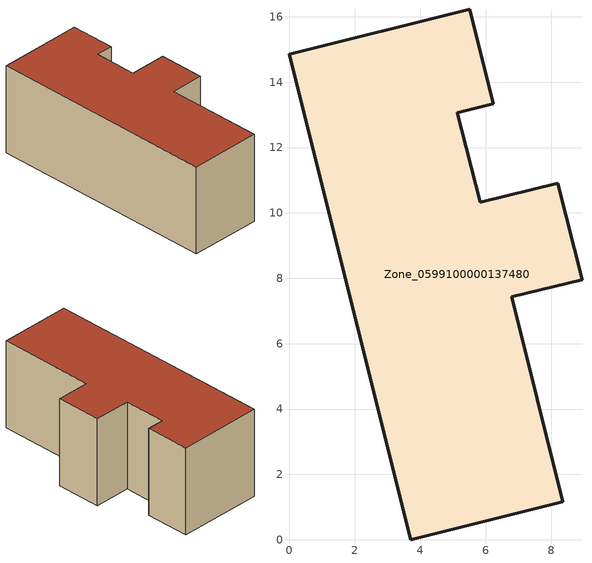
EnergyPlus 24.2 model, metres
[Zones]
Zone_0599100000137480
 floor ground (C_G): 5.14,13.07 5.83,10.32 8.21,10.91 8.95,7.96 6.8,7.43 8.36,1.16 3.71,0 0,14.85 5.51,16.23 6.23,13.34 z0
 wall outside (C_F): 3.71,0 8.36,1.16 6.8,7.43 8.95,7.96 8.21,10.91 5.83,10.32 5.14,13.07 6.23,13.34 5.51,16.23 0,14.85 3.71,0 z0:6.01
 roof outside (C_R): 5.51,16.23 0,14.85 3.71,0 8.36,1.16 6.8,7.43 8.95,7.96 8.21,10.91 5.83,10.32 5.14,13.07 6.23,13.34 z6.01
[BUILDING]
Pand.0599100000137480: North Axis=0; Terrain=City; Loads Convergence Tolerance Value=0.04; Temperature Convergence Tolerance Value=0.4; Solar Distribution=FullExterior; Maximum Number of Warmup Days=25; Minimum Number of Warmup Days=1
[Site:Location]
Rotterdam.The.Hague.AP_ZH_NLD Design_Conditions: Latitude=51.96; Longitude=4.45; Time Zone=1; Elevation=-4.5
[SITE:GROUNDTEMPERATURE:BUILDINGSURFACE]
18, 18, 18, 18, 18, 18, 18, 18, 18, 18, 18, 18
[MATERIAL] Thermal Absorptance=0.9; Solar Absorptance=0.7; Visible Absorptance=0.7
Name | Roughness | Thickness | Conductivity | Density | Specific Heat
G.TI.1965-1974 | MediumSmooth | 0.15 | 0.882353 | 540 | 1210
F.TI.1965-1974 | Rough | 0.3 | 0.697674 | 1920 | 840
R.TI.1965-1974 | MediumRough | 0.2 | 0.232558 | 1500 | 1000
[CONSTRUCTION]
C_G: G.TI.1965-1974
C_F: F.TI.1965-1974
C_R: R.TI.1965-1974
[ZONE]
Zone_0599100000137480: Type=1; Multiplier=1; Ceiling Height=Autocalculate; Volume=Autocalculate; Floor Area=autocalculate; Part of Total Floor Area=Yes
[ZONEINFILTRATION:DESIGNFLOWRATE]
Infil_Zone_0599100000137480: Zone or ZoneList or Space or SpaceList=Zone_0599100000137480; Schedule=AlwaysOn; Design Flow Rate Calculation Method=Flow/Area; Flow Rate per Floor Area=0.003; Constant Term Coefficient=1; Temperature Term Coefficient=0; Velocity Term Coefficient=0; Velocity Squared Term Coefficient=0
[HVACTEMPLATE:ZONE:IDEALLOADSAIRSYSTEM]
Zone_0599100000137480: Maximum Heating Supply Air Temperature=50; Minimum Cooling Supply Air Temperature=13; Maximum Heating Supply Air Humidity Ratio=0.0156; Minimum Cooling Supply Air Humidity Ratio=0.0077; Heating Limit=NoLimit; Cooling Limit=NoLimit; Dehumidification Control Type=ConstantSensibleHeatRatio; Cooling Sensible Heat Ratio=0.7; Dehumidification Setpoint=60; Humidification Control Type=None; Humidification Setpoint=30; Outdoor Air Method=None; Outdoor Air Flow Rate per Person=0.00944; Outdoor Air Flow Rate per Zone Floor Area=0; Outdoor Air Flow Rate per Zone=0; Demand Controlled Ventilation Type=None; Outdoor Air Economizer Type=NoEconomizer; Heat Recovery Type=None; Sensible Heat Recovery Effectiveness=0.7; Latent Heat Recovery Effectiveness=0.65
[ZONECONTROL:THERMOSTAT]
ThermostatControl_Zone_0599100000137480: Zone or ZoneList=Zone_0599100000137480; Control Type Schedule=DualSetpointControlType; Control 1=Thermostat_Zone_0599100000137480; Temperature Difference Between Cutout And Setpoint=0
[THERMOSTATSETPOINT:DUALSETPOINT]
Thermostat_Zone_0599100000137480: Heating Setpoint Temperature Schedule=HeatingSetpoint_Zone_0599100000137480; Cooling Setpoint Temperature Schedule=CoolingSetpoint_Zone_0599100000137480
[SCHEDULE:COMPACT]
HeatingSetpoint_Zone_0599100000137480: Through: 12/31, For: AllDays, Until: 24:00, 21
CoolingSetpoint_Zone_0599100000137480: Through: 12/31, For: AllDays, Until: 24:00, 24
DualSetpointControlType: Through: 12/31, For: AllDays, Until: 24:00, 4
AlwaysOn: Through: 12/31, For: AllDays, Until: 24:00, 1
